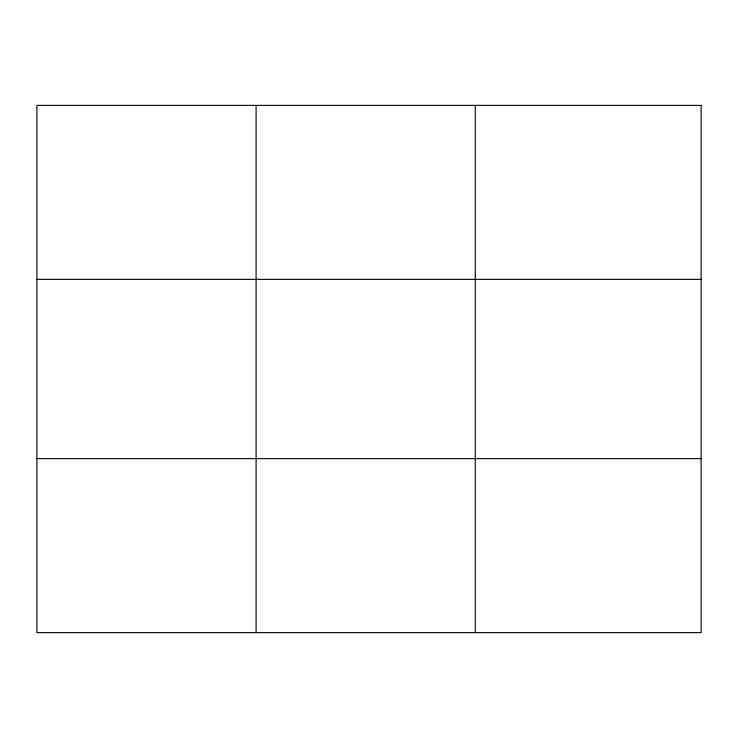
<?xml version="1.0" encoding="UTF-8"?>
<svg xmlns="http://www.w3.org/2000/svg" width="738" height="738" viewBox="0 0 738 738"><rect width="100%" height="100%" fill="white"/><g stroke="black" fill="none" stroke-linecap="round" stroke-linejoin="round"><path stroke-width="1.11" d="M256.086 632.623L256.086 105.377M475.272 632.623L475.272 105.377M36.9 279.37L701.1 279.37M36.9 458.63L701.1 458.63M701.1 105.377L701.1 632.623L36.9 632.623L36.9 105.377L701.1 105.377"/></g></svg>
